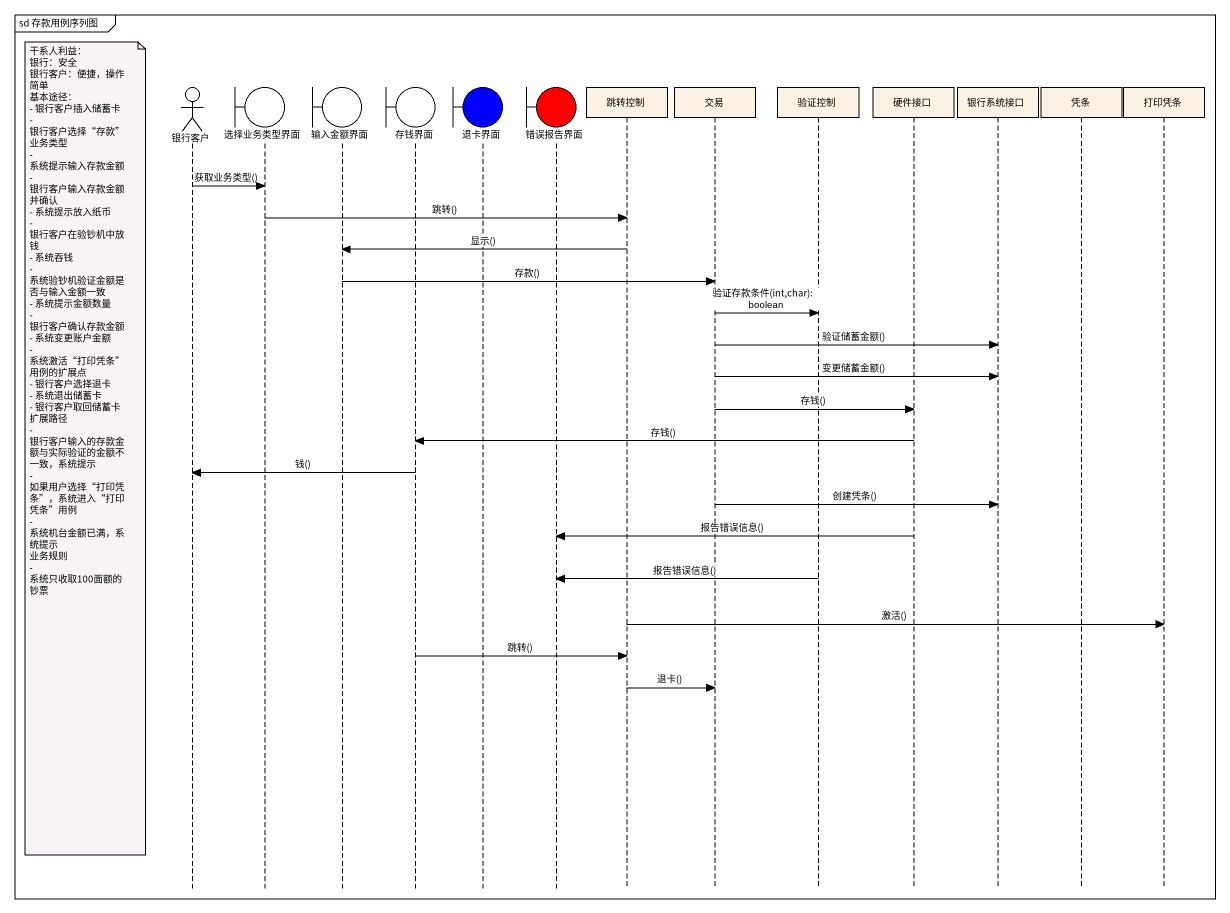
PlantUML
@startuml
mainframe sd 存款用例序列图
hide footbox
actor 银行客户
boundary 选择业务类型界面
boundary 输入金额界面 #FFFFFF
boundary 存钱界面
boundary 退卡界面 #0000FF
boundary 错误报告界面 #FF0000
participant 跳转控制
participant 交易
participant 验证控制
participant 硬件接口
participant 银行系统接口
participant 凭条
participant 打印凭条

银行客户 -> 选择业务类型界面 : 获取业务类型()
选择业务类型界面 -> 跳转控制 : 跳转()
跳转控制 -> 输入金额界面 : 显示()
输入金额界面 -> 交易 : 存款()
交易 -> 验证控制 : 验证存款条件(int,char): boolean
交易 -> 银行系统接口 : 验证储蓄金额()
交易 -> 银行系统接口 : 变更储蓄金额()
交易 -> 硬件接口 : 存钱()
硬件接口 -> 存钱界面 : 存钱()
note left of 银行客户
  干系人利益：
  银行：安全
  银行客户：便捷，操作简单
  基本途径：
  - 银行客户插入储蓄卡
  - 银行客户选择“存款”业务类型
  - 系统提示输入存款金额
  - 银行客户输入存款金额并确认
  - 系统提示放入纸币
  - 银行客户在验钞机中放钱
  - 系统吞钱
  - 系统验钞机验证金额是否与输入金额一致
  - 系统提示金额数量
  - 银行客户确认存款金额
  - 系统变更账户金额
  - 系统激活“打印凭条”用例的扩展点
  - 银行客户选择退卡
  - 系统退出储蓄卡
  - 银行客户取回储蓄卡
  扩展路径
  - 银行客户输入的存款金额与实际验证的金额不一致，系统提示
  - 如果用户选择“打印凭条”，系统进入“打印凭条”用例
  - 系统机台金额已满，系统提示
  业务规则
  - 系统只收取100面额的钞票
end note
存钱界面 -> 银行客户 : 钱()
交易 -> 银行系统接口 : 创建凭条()
硬件接口 -> 错误报告界面 : 报告错误信息()
验证控制 -> 错误报告界面 : 报告错误信息()
跳转控制 -> 打印凭条 : 激活()
存钱界面 -> 跳转控制 : 跳转()
跳转控制 -> 交易 : 退卡()
@enduml
